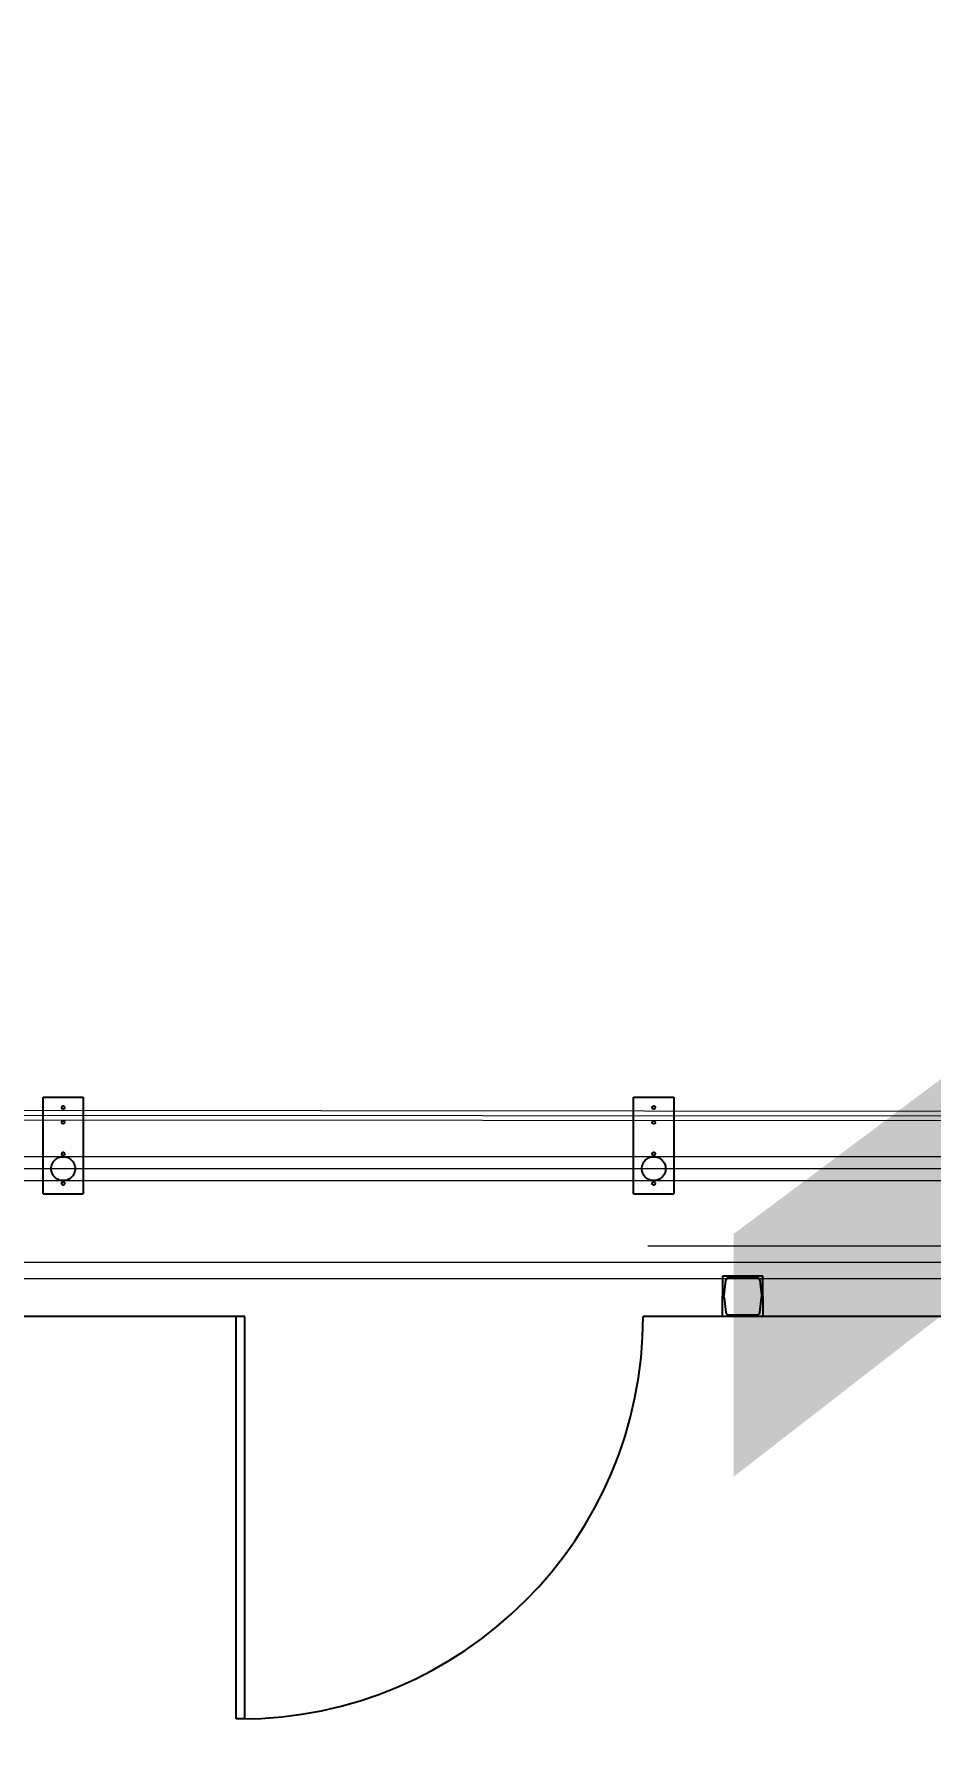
# Model space of a CAD drawing. Header units: metres. Extents: x 529524 to 529977, y 2674144 to 2674419.
# Drawn here: x 529751.31 to 529754.65, y 2674288.67 to 2674295.05 of the extents above; entities that cross this region are included whole.
import ezdxf

# ---------------------------------------------------------------- set-up
doc = ezdxf.new("R2010")
doc.units = ezdxf.units.M
for name, pattern in [('CABLEBUS$0$DASHED2', [0.375, 0.25, -0.125]), ('CENTER2', [1.125, 0.75, -0.125, 0.125, -0.125]), ('DASHED', [0.75, 0.5, -0.25])]:
    doc.linetypes.add(name, pattern=pattern)
doc.layers.add('IDT', color=7, linetype='Continuous')
doc.layers.add('MMS Block Numbering', color=7, linetype='Continuous')
doc.styles.add('Adani Regular', font='Adani Regular.ttf')
doc.linetypes.add('FOUNDATION LAYOUT$0$FENCELINE1', pattern='A,6.35,-2.54,[133,ltypeshp.shx,S=2.54,R=0,X=-2.54,Y=0],-2.54,25.4', length=36.83)

# ---------------------------------------------------------------- blocks, each defined once
blk = doc.blocks.new('IDT')
at = {"layer": 'IDT', "linetype": 'Continuous'}
for p, q in [((21.394, 23.9861), (21.4273, 23.9861)), ((21.394, 22.4861), (21.4273, 22.4861))]:
    blk.add_line(p, q, dxfattribs=at)
at = {"layer": 'IDT'}
for p, q in [((21.394, 23.9861), (21.394, 22.4861)), ((21.4273, 23.9861), (21.4273, 22.4861))]:
    blk.add_line(p, q, dxfattribs=at)
at = {"layer": 'IDT', "color": 3}
for p, q in [((19.4646, 22.4111), (19.4646, 22.4861)), ((19.4646, 22.4861), (19.6146, 22.4861)), ((19.5929, 22.4804), (19.4862, 22.4804)), ((19.6146, 22.4861), (19.6146, 22.4111)), ((19.4763, 22.4714), (19.4704, 22.4156)), ((19.6088, 22.4156), (19.6029, 22.4714)), ((19.4655, 22.4111), (19.4646, 22.4111)), ((19.4646, 22.4111), (19.4646, 22.3361)), ((19.4655, 22.4111), (19.4646, 22.4111)), ((19.4763, 22.3507), (19.4704, 22.4066)), ((19.6088, 22.4066), (19.6029, 22.3507)), ((19.6146, 22.4111), (19.6137, 22.4111)), ((19.6146, 22.4111), (19.6137, 22.4111)), ((19.6146, 22.3361), (19.6146, 22.4111)), ((19.4646, 22.3361), (19.6146, 22.3361)), ((19.5929, 22.3418), (19.4862, 22.3418))]:
    blk.add_line(p, q, dxfattribs=at)
at = {"layer": 'IDT', "color": 8, "linetype": 'DASHED', "lineweight": 0, "ltscale": 20}
for p, q in [((24.5371, 22.3446), (9.8927, 22.3446)), ((24.5371, 22.3446), (9.8927, 22.3446)), ((9.8927, 22.2246), (24.5371, 22.2246)), ((9.8927, 22.2246), (24.5371, 22.2246))]:
    blk.add_line(p, q, dxfattribs=at)
at = {"layer": 'IDT', "color": 8, "linetype": 'CENTER2', "lineweight": 0, "ltscale": 500}
blk.add_line((24.5271, 22.2846), (9.8927, 22.2846), dxfattribs=at)
blk.add_line((24.5271, 22.2846), (9.8927, 22.2846), dxfattribs=at)
at = {"layer": 'IDT', "color": 0, "lineweight": 0}
for p, q in [((24.4411, 21.98), (15.733, 21.98)), ((24.4411, 21.98), (15.733, 21.98)), ((15.733, 21.891), (24.4411, 21.891)), ((15.733, 21.891), (24.4411, 21.891)), ((24.3163, 21.7517), (15.8584, 21.7583)), ((24.3163, 21.7517), (15.8584, 21.7583)), ((15.8584, 21.7243), (24.3163, 21.7177)), ((15.8584, 21.7243), (24.3163, 21.7177))]:
    blk.add_line(p, q, dxfattribs=at)
at = {"layer": 'IDT', "color": 8}
for p, q in [((19.7964, 21.6694), (19.7964, 22.029)), ((19.9464, 22.029), (19.7964, 22.029)), ((19.7964, 21.6694), (19.7964, 22.029)), ((19.9464, 22.029), (19.7964, 22.029)), ((19.9464, 22.029), (19.9464, 21.6694)), ((19.9464, 22.029), (19.9464, 21.6694)), ((21.9964, 21.6694), (21.9964, 22.029)), ((22.1464, 22.029), (21.9964, 22.029)), ((21.9964, 21.6694), (21.9964, 22.029)), ((22.1464, 22.029), (21.9964, 22.029)), ((22.1464, 22.029), (22.1464, 21.6694)), ((22.1464, 22.029), (22.1464, 21.6694)), ((19.9464, 21.6694), (19.7964, 21.6694)), ((19.9464, 21.6694), (19.7964, 21.6694)), ((22.1464, 21.6694), (21.9964, 21.6694)), ((22.1464, 21.6694), (21.9964, 21.6694))]:
    blk.add_line(p, q, dxfattribs=at)
at = {"layer": 'IDT', "color": 0, "linetype": 'CENTER2', "lineweight": 0, "ltscale": 500}
for p, q in [((24.4411, 21.9355), (15.733, 21.9355)), ((24.4411, 21.9355), (15.733, 21.9355)), ((24.3163, 21.7347), (15.8584, 21.7413)), ((24.3163, 21.7347), (15.8584, 21.7413))]:
    blk.add_line(p, q, dxfattribs=at)
at = {"layer": 'IDT', "color": 7, "linetype": 'FOUNDATION LAYOUT$0$FENCELINE1', "ltscale": 0.01}
for points in [[(19.9107, 22.4854), (11.801, 22.4854), (11.801, 6.2104), (19.7314, 6.2104), (25.552, 6.2104), (25.552, 9.0601)], [(33.902, 18.4101), (33.9018, 22.4854), (21.4107, 22.4854)]]:
    blk.add_lwpolyline(points, dxfattribs=at)
at = {"layer": 'IDT', "color": 8, "linetype": 'CABLEBUS$0$DASHED2', "ltscale": 100}
for centre in [(19.8714, 21.9355), (19.8714, 21.9355), (22.0714, 21.9355), (22.0714, 21.9355)]:
    blk.add_circle(centre, 0.0445, dxfattribs=at)
at = {"layer": 'IDT', "color": 8}
for centre in [(19.8714, 21.9905), (19.8714, 21.9905), (22.0714, 21.9905), (22.0714, 21.9905), (19.8714, 21.8805), (19.8714, 21.8805), (22.0714, 21.8805), (22.0714, 21.8805), (19.8714, 21.7629), (19.8714, 21.7629), (19.8714, 21.7079), (19.8714, 21.7079), (22.0714, 21.7629), (22.0714, 21.7629), (22.0714, 21.7079), (22.0714, 21.7079)]:
    blk.add_circle(centre, 0.006, dxfattribs=at)
at = {"layer": 'IDT'}
blk.add_arc((21.4107, 22.4861), 1.5, 90, 180, dxfattribs=at)
at = {"layer": 'IDT', "color": 3}
for centre, radius, start, end in [((19.4862, 22.4704), 0.01, 90, 174), ((19.5929, 22.4704), 0.01, 6, 90), ((19.4655, 22.4161), 0.005, 270, 354), ((19.6137, 22.4161), 0.005, 186, 270), ((19.4655, 22.4061), 0.005, 6, 90), ((19.6137, 22.4061), 0.005, 90, 174), ((19.4862, 22.3518), 0.01, 186, 270), ((19.5929, 22.3518), 0.01, 270, 354)]:
    blk.add_arc(centre, radius, start, end, dxfattribs=at)

msp = doc.modelspace()

# ---------------------------------------------------------------- block references
at = {"layer": 'IDT', "color": 8, "rotation": 180}
msp.add_blockref('IDT', (529773.4913, 2674312.7589), dxfattribs=at)

# ---------------------------------------------------------------- texts
at = {"layer": 'MMS Block Numbering', "insert": (529750.7273, 2674294.3004), "char_height": 7.5, "attachment_point": 5, "style": 'Adani Regular'}
msp.add_mtext_dynamic_manual_height_columns('A16d-\\PBL-14', width=41.53538, gutter_width=1, heights=[0], dxfattribs=at)

doc.saveas('drawing.dxf')
